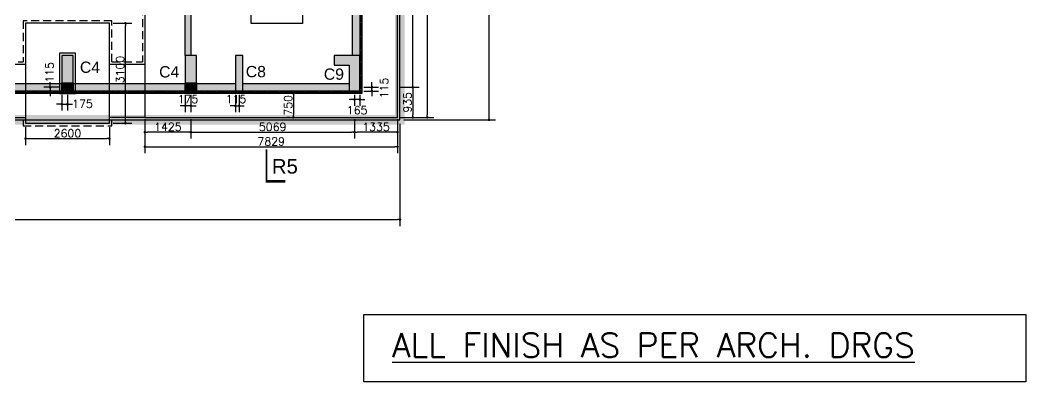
# Model space of a CAD drawing. Extents: x -200722 to 834823, y -494970 to 88783.
# Drawn here: x 457692 to 488855, y -15709 to -4489 of the extents above; entities that cross this region are included whole.
import ezdxf
from ezdxf.enums import TextEntityAlignment as Align

# ---------------------------------------------------------------- set-up
doc = ezdxf.new("R2010")
doc.units = 0
doc.header["$LTSCALE"] = 100
doc.header["$MEASUREMENT"] = 0
doc.header["$PDMODE"] = 34
doc.linetypes.add('HIDDEN', pattern=[0.375, 0.25, -0.125])
doc.layers.get('0').update_dxf_attribs({"linetype": 'CONTINUOUS'})
doc.layers.get('DEFPOINTS').update_dxf_attribs({"linetype": 'CONTINUOUS'})
for name, color, linetype in [('BEAM', 4, 'CONTINUOUS'), ('COL. SHED. STEEL.', 6, 'CONTINUOUS'), ('COL_H', 235, 'CONTINUOUS'), ('DIM', 3, 'CONTINUOUS'), ('F_EXEC', 3, 'HIDDEN'), ('F_FTG1', 11, 'CONTINUOUS'), ('RCCWALL', 6, 'CONTINUOUS'), ('TEXT', 2, 'CONTINUOUS')]:
    doc.layers.add(name, color=color, linetype=linetype)
doc.layers.add('HATCH', color=252, linetype='CONTINUOUS', lineweight=30)
doc.styles.add('AR', font='arial.ttf')
doc.styles.add('ROMANS', font='romans.shx')
doc.styles.get("Standard").update_dxf_attribs({"font": 'simplex.shx'})
doc.styles.add('TIMES-N', font='arial.ttf')
doc.dimstyles.new('STANDARD$0', dxfattribs={"dimtxt": 2.5, "dimasz": 2.5, "dimexe": 2, "dimexo": 0.7, "dimgap": 0.9, "dimtad": 1, "dimdec": 0, "dimdsep": 46, "dimtxsty": 'ROMANS', "dimcen": 0.09, "dimclrd": 4, "dimclre": 4, "dimclrt": 3, "dimadec": 0, "dimazin": 0, "dimtfac": 1, "dimtdec": 0, "dimtmove": 0, "dimatfit": 3, "dimfxl": 1, "dimtolj": 1, "dimtzin": 0, "dimarcsym": 0})
pattern_1 = [(45, (191292.92, 0), (-26.5165043, 26.5165043), [])]

# ---------------------------------------------------------------- blocks, each defined once
blk = doc.blocks.new('DOT')
at = {"color": 0, "linetype": 'ByBlock'}
blk.add_line((-0.5, 0), (-1, 0), dxfattribs=at)
at = {"color": 0, "linetype": 'ByBlock', "const_width": 0.5}
blk.add_lwpolyline([(-0.25, 0, 1), (0.25, 0, 1)], format="xyb", close=True, dxfattribs=at)
blk = doc.blocks.new('*D2196')
at = {"layer": 'BEAM', "color": 0, "lineweight": -2, "transparency": 16777216}
for p, q in [((469437, -6573), (470058, -6573)), ((469858, -6653), (469858, -7428)), ((469437, -7508), (470058, -7508))]:
    blk.add_line(p, q, dxfattribs=at)
at = {"layer": 'DEFPOINTS', "color": 0, "lineweight": -3, "ltscale": 0.4, "transparency": 16777216}
for p in [(469317, -6573), (469317, -7508), (469858, -7508)]:
    blk.add_point(p, dxfattribs=at)
at = {"layer": 'BEAM', "color": 0, "lineweight": -2, "ltscale": 0.4, "transparency": 16777216, "xscale": 80, "yscale": 80, "zscale": 80}
for p, rotation in [((469858, -6573), 90), ((469858, -7508), 270)]:
    blk.add_blockref('DOT', p, dxfattribs=dict(at, rotation=rotation))
at = {"layer": 'BEAM', "color": 0, "ltscale": 0.4, "transparency": 16777216, "insert": (469694, -7041), "char_height": 248, "attachment_point": 5, "rotation": 90}
blk.add_mtext('\\A1;935', dxfattribs=at)
blk = doc.blocks.new('_DOT')
at = {"color": 0, "linetype": 'ByBlock'}
blk.add_line((-0.5, 0), (-1, 0), dxfattribs=at)
at = {"color": 0, "linetype": 'ByBlock', "const_width": 0.5}
blk.add_lwpolyline([(-0.25, 0, 1), (0.25, 0, 1)], format="xyb", close=True, dxfattribs=at)
blk = doc.blocks.new('*D2198')
at = {"layer": 'BEAM', "color": 0, "lineweight": -2, "transparency": 16777216}
for p, q in [((469437, 1512), (470509, 1512)), ((470309, 1432), (470309, -7428)), ((469437, -7508), (470509, -7508))]:
    blk.add_line(p, q, dxfattribs=at)
at = {"layer": 'DEFPOINTS', "color": 0, "lineweight": -3, "ltscale": 0.4, "transparency": 16777216}
for p in [(469317, 1512), (469317, -7508), (470309, -7508)]:
    blk.add_point(p, dxfattribs=at)
at = {"layer": 'BEAM', "color": 0, "lineweight": -2, "ltscale": 0.4, "transparency": 16777216, "xscale": 80, "yscale": 80, "zscale": 80}
for p, rotation in [((470309, 1512), 90), ((470309, -7508), 270)]:
    blk.add_blockref('DOT', p, dxfattribs=dict(at, rotation=rotation))
at = {"layer": 'BEAM', "color": 0, "ltscale": 0.4, "transparency": 16777216, "insert": (470145, -2998), "char_height": 248, "attachment_point": 5, "rotation": 90}
blk.add_mtext('\\A1;9020', dxfattribs=at)
blk = doc.blocks.new('*D2199')
at = {"layer": 'BEAM', "color": 0, "lineweight": -2, "transparency": 16777216}
for p, q in [((462983, -7558), (462983, -8166)), ((468052, -7558), (468052, -8166)), ((463063, -7966), (467972, -7966))]:
    blk.add_line(p, q, dxfattribs=at)
at = {"layer": 'DEFPOINTS', "color": 0, "lineweight": -3, "ltscale": 0.4, "transparency": 16777216}
for p in [(462983, -7438), (468052, -7438), (468052, -7966)]:
    blk.add_point(p, dxfattribs=at)
at = {"layer": 'BEAM', "color": 0, "lineweight": -2, "ltscale": 0.4, "transparency": 16777216, "xscale": 80, "yscale": 80, "zscale": 80, "rotation": 180}
blk.add_blockref('DOT', (462983, -7966), dxfattribs=at)
at = {"layer": 'BEAM', "color": 0, "lineweight": -2, "ltscale": 0.4, "transparency": 16777216, "xscale": 80, "yscale": 80, "zscale": 80}
blk.add_blockref('DOT', (468052, -7966), dxfattribs=at)
at = {"layer": 'BEAM', "color": 0, "ltscale": 0.4, "transparency": 16777216, "insert": (465517, -7802), "char_height": 248, "attachment_point": 5}
blk.add_mtext('\\A1;5069', dxfattribs=at)
blk = doc.blocks.new('*D2200')
at = {"layer": 'BEAM', "color": 0, "lineweight": -2, "transparency": 16777216}
for p, q in [((461558, -7558), (461558, -8166)), ((462983, -7558), (462983, -8166)), ((462903, -7966), (461638, -7966))]:
    blk.add_line(p, q, dxfattribs=at)
at = {"layer": 'DEFPOINTS', "color": 0, "lineweight": -3, "ltscale": 0.4, "transparency": 16777216}
for p in [(461558, -7438), (462983, -7438), (461558, -7966)]:
    blk.add_point(p, dxfattribs=at)
at = {"layer": 'BEAM', "color": 0, "lineweight": -2, "ltscale": 0.4, "transparency": 16777216, "xscale": 80, "yscale": 80, "zscale": 80, "rotation": 180}
blk.add_blockref('DOT', (461558, -7966), dxfattribs=at)
at = {"layer": 'BEAM', "color": 0, "lineweight": -2, "ltscale": 0.4, "transparency": 16777216, "xscale": 80, "yscale": 80, "zscale": 80}
blk.add_blockref('DOT', (462983, -7966), dxfattribs=at)
at = {"layer": 'BEAM', "color": 0, "ltscale": 0.4, "transparency": 16777216, "insert": (462270, -7802), "char_height": 248, "attachment_point": 5}
blk.add_mtext('\\A1;1425', dxfattribs=at)
blk = doc.blocks.new('*D2201')
at = {"layer": 'BEAM', "color": 0, "lineweight": -2, "transparency": 16777216}
for p, q in [((461558, -7558), (461558, -8617)), ((469387, -7558), (469387, -8617)), ((461638, -8417), (469307, -8417))]:
    blk.add_line(p, q, dxfattribs=at)
at = {"layer": 'DEFPOINTS', "color": 0, "lineweight": -3, "ltscale": 0.4, "transparency": 16777216}
for p in [(461558, -7438), (469387, -7438), (469387, -8417)]:
    blk.add_point(p, dxfattribs=at)
at = {"layer": 'BEAM', "color": 0, "lineweight": -2, "ltscale": 0.4, "transparency": 16777216, "xscale": 80, "yscale": 80, "zscale": 80, "rotation": 180}
blk.add_blockref('DOT', (461558, -8417), dxfattribs=at)
at = {"layer": 'BEAM', "color": 0, "lineweight": -2, "ltscale": 0.4, "transparency": 16777216, "xscale": 80, "yscale": 80, "zscale": 80}
blk.add_blockref('DOT', (469387, -8417), dxfattribs=at)
at = {"layer": 'BEAM', "color": 0, "ltscale": 0.4, "transparency": 16777216, "insert": (465472, -8253), "char_height": 248, "attachment_point": 5}
blk.add_mtext('\\A1;7829', dxfattribs=at)
blk = doc.blocks.new('*D2206')
at = {"layer": 'BEAM', "color": 0, "lineweight": -2, "transparency": 16777216}
for p, q in [((466040, -6758), (465960, -6758)), ((466160, -6838), (466160, -7428)), ((466040, -7508), (465960, -7508))]:
    blk.add_line(p, q, dxfattribs=at)
at = {"layer": 'DEFPOINTS', "color": 0, "lineweight": -3, "ltscale": 0.4, "transparency": 16777216}
for p in [(466160, -6758), (466160, -7508), (466160, -7508)]:
    blk.add_point(p, dxfattribs=at)
at = {"layer": 'BEAM', "color": 0, "lineweight": -2, "ltscale": 0.4, "transparency": 16777216, "xscale": 80, "yscale": 80, "zscale": 80}
for p, rotation in [((466160, -6758), 90), ((466160, -7508), 270)]:
    blk.add_blockref('DOT', p, dxfattribs=dict(at, rotation=rotation))
at = {"layer": 'BEAM', "color": 0, "ltscale": 0.4, "transparency": 16777216, "insert": (465996, -7133), "char_height": 248, "attachment_point": 5, "rotation": 90}
blk.add_mtext('\\A1;750', dxfattribs=at)
blk = doc.blocks.new('*D2211')
at = {"layer": 'BEAM', "color": 0, "lineweight": -2, "transparency": 16777216}
for p, q in [((468052, -6808), (468052, -7150)), ((468217, -6808), (468217, -7150)), ((467972, -6950), (467892, -6950)), ((468217, -6950), (468052, -6950)), ((468297, -6950), (468377, -6950))]:
    blk.add_line(p, q, dxfattribs=at)
at = {"layer": 'DEFPOINTS', "color": 0, "lineweight": -3, "ltscale": 0.4, "transparency": 16777216}
for p in [(468052, -6688), (468217, -6688), (468052, -6950)]:
    blk.add_point(p, dxfattribs=at)
at = {"layer": 'BEAM', "color": 0, "lineweight": -2, "ltscale": 0.4, "transparency": 16777216, "xscale": 80, "yscale": 80, "zscale": 80}
blk.add_blockref('DOT', (468052, -6950), dxfattribs=at)
at = {"layer": 'BEAM', "color": 0, "lineweight": -2, "ltscale": 0.4, "transparency": 16777216, "xscale": 80, "yscale": 80, "zscale": 80, "rotation": 180}
blk.add_blockref('DOT', (468217, -6950), dxfattribs=at)
at = {"layer": 'BEAM', "color": 0, "ltscale": 0.4, "transparency": 16777216, "insert": (468134, -7285), "char_height": 248, "attachment_point": 5}
blk.add_mtext('\\A1;165', dxfattribs=at)
blk = doc.blocks.new('*D2212')
at = {"layer": 'BEAM', "color": 0, "lineweight": -2, "transparency": 16777216}
for p, q in [((468594, -6493), (468594, -6413)), ((468337, -6573), (468794, -6573)), ((468337, -6688), (468794, -6688)), ((468594, -6688), (468594, -6573)), ((468594, -6768), (468594, -6848))]:
    blk.add_line(p, q, dxfattribs=at)
at = {"layer": 'DEFPOINTS', "color": 0, "lineweight": -3, "ltscale": 0.4, "transparency": 16777216}
for p in [(468217, -6573), (468217, -6688), (468594, -6573)]:
    blk.add_point(p, dxfattribs=at)
at = {"layer": 'BEAM', "color": 0, "lineweight": -2, "ltscale": 0.4, "transparency": 16777216, "xscale": 80, "yscale": 80, "zscale": 80}
for p, rotation in [((468594, -6573), 270), ((468594, -6688), 90)]:
    blk.add_blockref('DOT', p, dxfattribs=dict(at, rotation=rotation))
at = {"layer": 'BEAM', "color": 0, "ltscale": 0.4, "transparency": 16777216, "insert": (468970, -6598), "char_height": 248, "attachment_point": 5, "rotation": 90}
blk.add_mtext('\\A1;115', dxfattribs=at)
blk = doc.blocks.new('*D2213')
at = {"layer": 'BEAM', "color": 0, "lineweight": -2, "transparency": 16777216}
for p, q in [((462808, -6808), (462808, -7344)), ((462983, -6808), (462983, -7344)), ((462728, -7144), (462648, -7144)), ((462983, -7144), (462808, -7144)), ((463063, -7144), (463143, -7144))]:
    blk.add_line(p, q, dxfattribs=at)
at = {"layer": 'DEFPOINTS', "color": 0, "lineweight": -3, "ltscale": 0.4, "transparency": 16777216}
for p in [(462808, -6688), (462983, -6688), (462808, -7144)]:
    blk.add_point(p, dxfattribs=at)
at = {"layer": 'BEAM', "color": 0, "lineweight": -2, "ltscale": 0.4, "transparency": 16777216, "xscale": 80, "yscale": 80, "zscale": 80}
blk.add_blockref('DOT', (462808, -7144), dxfattribs=at)
at = {"layer": 'BEAM', "color": 0, "lineweight": -2, "ltscale": 0.4, "transparency": 16777216, "xscale": 80, "yscale": 80, "zscale": 80, "rotation": 180}
blk.add_blockref('DOT', (462983, -7144), dxfattribs=at)
at = {"layer": 'BEAM', "color": 0, "ltscale": 0.4, "transparency": 16777216, "insert": (462893, -6940), "char_height": 248, "attachment_point": 5}
blk.add_mtext('\\A1;175', dxfattribs=at)
blk = doc.blocks.new('*D2214')
at = {"layer": 'BEAM', "color": 0, "lineweight": -2, "transparency": 16777216}
for p, q in [((464364, -6808), (464364, -7344)), ((464479, -6808), (464479, -7344)), ((464284, -7144), (464204, -7144)), ((464364, -7144), (464479, -7144)), ((464559, -7144), (464639, -7144))]:
    blk.add_line(p, q, dxfattribs=at)
at = {"layer": 'DEFPOINTS', "color": 0, "lineweight": -3, "ltscale": 0.4, "transparency": 16777216}
for p in [(464364, -6688), (464479, -6688), (464479, -7144)]:
    blk.add_point(p, dxfattribs=at)
at = {"layer": 'BEAM', "color": 0, "lineweight": -2, "ltscale": 0.4, "transparency": 16777216, "xscale": 80, "yscale": 80, "zscale": 80}
blk.add_blockref('DOT', (464364, -7144), dxfattribs=at)
at = {"layer": 'BEAM', "color": 0, "lineweight": -2, "ltscale": 0.4, "transparency": 16777216, "xscale": 80, "yscale": 80, "zscale": 80, "rotation": 180}
blk.add_blockref('DOT', (464479, -7144), dxfattribs=at)
at = {"layer": 'BEAM', "color": 0, "ltscale": 0.4, "transparency": 16777216, "insert": (464382, -6937), "char_height": 248, "attachment_point": 5}
blk.add_mtext('\\A1;115', dxfattribs=at)
blk = doc.blocks.new('*D2445')
at = {"layer": 'BEAM', "color": 0, "lineweight": -2, "transparency": 16777216}
for p, q in [((457859, -7808), (457859, -8364)), ((460459, -7808), (460459, -8364)), ((457939, -8164), (460379, -8164))]:
    blk.add_line(p, q, dxfattribs=at)
at = {"layer": 'DEFPOINTS', "color": 0, "lineweight": -3, "ltscale": 0.4, "transparency": 16777216}
for p in [(457859, -7688), (460459, -7688), (460459, -8164)]:
    blk.add_point(p, dxfattribs=at)
at = {"layer": 'BEAM', "color": 0, "lineweight": -2, "ltscale": 0.4, "transparency": 16777216, "xscale": 80, "yscale": 80, "zscale": 80, "rotation": 180}
blk.add_blockref('DOT', (457859, -8164), dxfattribs=at)
at = {"layer": 'BEAM', "color": 0, "lineweight": -2, "ltscale": 0.4, "transparency": 16777216, "xscale": 80, "yscale": 80, "zscale": 80}
blk.add_blockref('DOT', (460459, -8164), dxfattribs=at)
at = {"layer": 'BEAM', "color": 0, "ltscale": 0.4, "transparency": 16777216, "insert": (459159, -8000), "char_height": 248, "attachment_point": 5}
blk.add_mtext('\\A1;2600', dxfattribs=at)
blk = doc.blocks.new('*D2446')
at = {"layer": 'BEAM', "color": 0, "lineweight": -2, "transparency": 16777216}
for p, q in [((460579, -4588), (461156, -4588)), ((460956, -7608), (460956, -4668)), ((460579, -7688), (461156, -7688))]:
    blk.add_line(p, q, dxfattribs=at)
at = {"layer": 'DEFPOINTS', "color": 0, "lineweight": -3, "ltscale": 0.4, "transparency": 16777216}
for p in [(460459, -4588), (460956, -4588), (460459, -7688)]:
    blk.add_point(p, dxfattribs=at)
at = {"layer": 'BEAM', "color": 0, "lineweight": -2, "ltscale": 0.4, "transparency": 16777216, "xscale": 80, "yscale": 80, "zscale": 80}
for p, rotation in [((460956, -4588), 90), ((460956, -7688), 270)]:
    blk.add_blockref('DOT', p, dxfattribs=dict(at, rotation=rotation))
at = {"layer": 'BEAM', "color": 0, "ltscale": 0.4, "transparency": 16777216, "insert": (460792, -6023), "char_height": 248, "attachment_point": 5, "rotation": 90}
blk.add_mtext('\\A1;3100', dxfattribs=at)
blk = doc.blocks.new('*D2447')
at = {"layer": 'BEAM', "color": 0, "lineweight": -2, "transparency": 16777216}
for p, q in [((458623, -6493), (458623, -6413)), ((458937, -6573), (458423, -6573)), ((458937, -6688), (458423, -6688)), ((458623, -6573), (458623, -6688)), ((458623, -6768), (458623, -6848))]:
    blk.add_line(p, q, dxfattribs=at)
at = {"layer": 'DEFPOINTS', "color": 0, "lineweight": -3, "ltscale": 0.4, "transparency": 16777216}
for p in [(458623, -6688), (459057, -6573), (459057, -6688)]:
    blk.add_point(p, dxfattribs=at)
at = {"layer": 'BEAM', "color": 0, "lineweight": -2, "ltscale": 0.4, "transparency": 16777216, "xscale": 80, "yscale": 80, "zscale": 80}
for p, rotation in [((458623, -6573), 270), ((458623, -6688), 90)]:
    blk.add_blockref('DOT', p, dxfattribs=dict(at, rotation=rotation))
at = {"layer": 'BEAM', "color": 0, "ltscale": 0.4, "transparency": 16777216, "insert": (458607, -6111), "char_height": 248, "attachment_point": 5, "rotation": 90}
blk.add_mtext('\\A1;115', dxfattribs=at)
blk = doc.blocks.new('*D2448')
at = {"layer": 'BEAM', "color": 0, "lineweight": -2, "transparency": 16777216}
for p, q in [((458984, -6808), (458984, -7296)), ((459159, -6808), (459159, -7296)), ((458904, -7096), (458824, -7096)), ((458984, -7096), (459159, -7096)), ((459239, -7096), (459319, -7096))]:
    blk.add_line(p, q, dxfattribs=at)
at = {"layer": 'DEFPOINTS', "color": 0, "lineweight": -3, "ltscale": 0.4, "transparency": 16777216}
for p in [(458984, -6688), (459159, -6688), (459159, -7096)]:
    blk.add_point(p, dxfattribs=at)
at = {"layer": 'BEAM', "color": 0, "lineweight": -2, "ltscale": 0.4, "transparency": 16777216, "xscale": 80, "yscale": 80, "zscale": 80}
blk.add_blockref('DOT', (458984, -7096), dxfattribs=at)
at = {"layer": 'BEAM', "color": 0, "lineweight": -2, "ltscale": 0.4, "transparency": 16777216, "xscale": 80, "yscale": 80, "zscale": 80, "rotation": 180}
blk.add_blockref('DOT', (459159, -7096), dxfattribs=at)
at = {"layer": 'BEAM', "color": 0, "ltscale": 0.4, "transparency": 16777216, "insert": (459625, -7083), "char_height": 248, "attachment_point": 5}
blk.add_mtext('\\A1;175', dxfattribs=at)
blk = doc.blocks.new('*D2486')
at = {"layer": 'BEAM', "color": 0, "lineweight": -2, "transparency": 16777216}
for p, q in [((469437, -153), (470058, -153)), ((469858, -6493), (469858, -233)), ((469437, -6573), (470058, -6573))]:
    blk.add_line(p, q, dxfattribs=at)
at = {"layer": 'DEFPOINTS', "color": 0, "lineweight": -3, "ltscale": 0.4, "transparency": 16777216}
for p in [(469317, -153), (469858, -153), (469317, -6573)]:
    blk.add_point(p, dxfattribs=at)
at = {"layer": 'BEAM', "color": 0, "lineweight": -2, "ltscale": 0.4, "transparency": 16777216, "xscale": 80, "yscale": 80, "zscale": 80}
for p, rotation in [((469858, -153), 90), ((469858, -6573), 270)]:
    blk.add_blockref('DOT', p, dxfattribs=dict(at, rotation=rotation))
at = {"layer": 'BEAM', "color": 0, "ltscale": 0.4, "transparency": 16777216, "insert": (469694, -3363), "char_height": 248, "attachment_point": 5, "rotation": 90}
blk.add_mtext('\\A1;6420', dxfattribs=at)
blk = doc.blocks.new('*D2751')
at = {"layer": 'BEAM', "color": 0, "lineweight": -2, "transparency": 16777216}
for p, q in [((468052, -7558), (468052, -8166)), ((469387, -7558), (469387, -8166)), ((469307, -7966), (468132, -7966))]:
    blk.add_line(p, q, dxfattribs=at)
at = {"layer": 'DEFPOINTS', "color": 0, "lineweight": -3, "ltscale": 0.4, "transparency": 16777216}
for p in [(468052, -7438), (469387, -7438), (468052, -7966)]:
    blk.add_point(p, dxfattribs=at)
at = {"layer": 'BEAM', "color": 0, "lineweight": -2, "ltscale": 0.4, "transparency": 16777216, "xscale": 80, "yscale": 80, "zscale": 80, "rotation": 180}
blk.add_blockref('DOT', (468052, -7966), dxfattribs=at)
at = {"layer": 'BEAM', "color": 0, "lineweight": -2, "ltscale": 0.4, "transparency": 16777216, "xscale": 80, "yscale": 80, "zscale": 80}
blk.add_blockref('DOT', (469387, -7966), dxfattribs=at)
at = {"layer": 'BEAM', "color": 0, "ltscale": 0.4, "transparency": 16777216, "insert": (468719, -7802), "char_height": 248, "attachment_point": 5}
blk.add_mtext('\\A1;1335', dxfattribs=at)
blk = doc.blocks.new('*D2913')
at = {"layer": 'BEAM', "color": 0, "lineweight": -2, "transparency": 16777216}
for p, q in [((417824, -7703), (417824, -10877)), ((469462, -7703), (469462, -10877)), ((417904, -10677), (469382, -10677))]:
    blk.add_line(p, q, dxfattribs=at)
at = {"layer": 'DEFPOINTS', "color": 0, "lineweight": -3, "ltscale": 0.4, "transparency": 16777216}
for p in [(417824, -7583), (469462, -7583), (469462, -10677)]:
    blk.add_point(p, dxfattribs=at)
at = {"layer": 'BEAM', "color": 0, "lineweight": -2, "ltscale": 0.4, "transparency": 16777216, "xscale": 80, "yscale": 80, "zscale": 80, "rotation": 180}
blk.add_blockref('DOT', (417824, -10677), dxfattribs=at)
at = {"layer": 'BEAM', "color": 0, "lineweight": -2, "ltscale": 0.4, "transparency": 16777216, "xscale": 80, "yscale": 80, "zscale": 80}
blk.add_blockref('DOT', (469462, -10677), dxfattribs=at)
at = {"layer": 'BEAM', "color": 0, "ltscale": 0.4, "transparency": 16777216, "insert": (443643, -10513), "char_height": 248, "attachment_point": 5}
blk.add_mtext('\\A1;51638', dxfattribs=at)
blk = doc.blocks.new('*D2914')
at = {"layer": 'BEAM', "color": 0, "lineweight": -2, "transparency": 16777216}
for p, q in [((469582, 24144), (472422, 24144)), ((472222, -7503), (472222, 24064)), ((469582, -7583), (472422, -7583))]:
    blk.add_line(p, q, dxfattribs=at)
at = {"layer": 'DEFPOINTS', "color": 0, "lineweight": -3, "ltscale": 0.4, "transparency": 16777216}
for p in [(469462, 24144), (472222, 24144), (469462, -7583)]:
    blk.add_point(p, dxfattribs=at)
at = {"layer": 'BEAM', "color": 0, "lineweight": -2, "ltscale": 0.4, "transparency": 16777216, "xscale": 80, "yscale": 80, "zscale": 80}
for p, rotation in [((472222, 24144), 90), ((472222, -7583), 270)]:
    blk.add_blockref('DOT', p, dxfattribs=dict(at, rotation=rotation))
at = {"layer": 'BEAM', "color": 0, "ltscale": 0.4, "transparency": 16777216, "insert": (472058, 8281), "char_height": 248, "attachment_point": 5, "rotation": 90}
blk.add_mtext('\\A1;31727', dxfattribs=at)

msp = doc.modelspace()

# ---------------------------------------------------------------- hatches: boundary and pattern name
at = {"layer": 'COL_H', "ltscale": 0.4}
for points in [[(462807.5, -5588.1), (462807.5, -1848.1), (462982.5, -1848.1), (462982.5, -5588.1)], [(458983.5, -6438.1), (459333.5, -6438.1), (459333.5, -5588.1), (458983.5, -5588.1)], [(462807.5, -6438.1), (463157.5, -6438.1), (463157.5, -5588.1), (462807.5, -5588.1)], [(464363.5, -6688.1), (464593.5, -6688.1), (464593.5, -5588.1), (464363.5, -5588.1)], [(468216.5, -6688.1), (468216.5, -5588.1), (467426.5, -5588.1), (467426.5, -5888.1), (467886.5, -5888.1), (467886.5, -6688.1)], [(458983.5, -6438.1), (458983.5, -6688.1), (459333.5, -6688.1), (459333.5, -6438.1)], [(462807.5, -6438.1), (462807.5, -6688.1), (463157.5, -6688.1), (463157.5, -6438.1)]]:
    msp.add_hatch(color=256, dxfattribs=at).paths.add_polyline_path(points)
at = {"layer": 'DIM', "ltscale": 0.4}
h = msp.add_hatch(dxfattribs=at)
h.set_pattern_fill('ANSI31', color=256, scale=300, style=0)
h.set_pattern_definition(pattern_1)
h.paths.add_polyline_path([(468286.5, 24919.4), (468216.5, 24919.4), (468216.5, -6688.1), (468286.5, -6688.1)])
h = msp.add_hatch(dxfattribs=at)
h.set_pattern_fill('ANSI31', color=256, scale=300, style=0)
h.set_pattern_definition(pattern_1)
h.paths.add_polyline_path([(455198.5, -6758.1), (468286.5, -6758.1), (468286.5, -6688.1), (455198.5, -6688.1)])
at = {"layer": 'HATCH', "lineweight": -3, "ltscale": 0.4}
for points in [[(467986.5, -1728.1), (468216.5, -1728.1), (468216.5, -5588.1), (467986.5, -5588.1)], [(455198.5, -6458.1), (458983.5, -6458.1), (458983.5, -6688.1), (455198.5, -6688.1)], [(459333.5, -6458.1), (462807.5, -6458.1), (462807.5, -6688.1), (459333.5, -6688.1)], [(463157.5, -6458.1), (464363.5, -6458.1), (464363.5, -6688.1), (463157.5, -6688.1)], [(464593.5, -6458.1), (467886.5, -6458.1), (467886.5, -6688.1), (464593.5, -6688.1)]]:
    msp.add_hatch(color=256, dxfattribs=at).paths.add_polyline_path(points)

# ---------------------------------------------------------------- linework, layer by layer
at = {"color": 1, "lineweight": -3, "ltscale": 0.4}
for p, q in [((469461.5, -7583.1, 35.5), (469461.5, 24144.4, 7279.1)), ((417823.5, -7583.1), (469461.5, -7583.1, 7364.1))]:
    msp.add_line(p, q, dxfattribs=at)
at = {"color": 7, "lineweight": -3, "ltscale": 0.4, "const_width": 300}
msp.add_lwpolyline([(417823.5, 24144.4), (469461.5, 24143.9), (469461.5, -7583.1), (417823.5, -7583.1), (417823.8, 24144.4)], dxfattribs=at)
at = {"color": 1, "lineweight": -3, "ltscale": 0.4}
msp.add_lwpolyline([(468346.2, -13620.2), (488855.2, -13620.2), (488855.2, -15709.1), (468346.2, -15709.1)], close=True, dxfattribs=at)
at = {"layer": 'COL. SHED. STEEL.', "ltscale": 500, "elevation": 7446.6}
for points in [[(462807.5, -5588.1), (462807.5, -1848.1), (462982.5, -1848.1), (462982.5, -5588.1), (462807.5, -5588.1)], [(458983.5, -6438.1), (459333.5, -6438.1), (459333.5, -5588.1), (458983.5, -5588.1), (458983.5, -6438.1)], [(462807.5, -6438.1), (463157.5, -6438.1), (463157.5, -5588.1), (462807.5, -5588.1), (462807.5, -6438.1)], [(464363.5, -6688.1), (464593.5, -6688.1), (464593.5, -5588.1), (464363.5, -5588.1), (464363.5, -6688.1)], [(468216.5, -6688.1), (468216.5, -5588.1), (467426.5, -5588.1), (467426.5, -5888.1), (467886.5, -5888.1), (467886.5, -6688.1), (468216.5, -6688.1)]]:
    msp.add_lwpolyline(points, dxfattribs=at)
for points in [[(458983.5, -6438.1), (459333.5, -6438.1), (459333.5, -6688.1), (458983.5, -6688.1)], [(462807.5, -6438.1), (463157.5, -6438.1), (463157.5, -6688.1), (462807.5, -6688.1)]]:
    msp.add_lwpolyline(points, close=True, dxfattribs=at)
at = {"layer": 'DIM', "color": 1}
msp.add_lwpolyline([(465907.5, -9488.3, 80, 80, 0), (465324.4, -9488.3, 50, 50, 0), (465324.4, -8499.2, 50, 50, 0)], format="xyseb", dxfattribs=at)
at = {"layer": 'F_EXEC', "ltscale": 10}
msp.add_line((456508.5, -7583.1, 7446.6), (457783.5, -7583.1, 7446.6), dxfattribs=at)
at = {"layer": 'F_EXEC', "ltscale": 10, "elevation": 7446.6}
for points in [[(460533.5, -7583.1), (469461.5, -7583.1), (469461.5, 1586.9), (469111.5, 1586.9)], [(461482.5, 42.9), (461482.5, -5783.1)], [(460533.5, -5783.1), (460533.5, -4513.1), (457783.5, -4513.1), (457783.5, -5783.1)], [(456508.5, -5783.1), (457783.5, -5783.1)], [(460533.5, -5783.1), (461482.5, -5783.1)], [(457783.5, -7583.1), (457783.5, -7763.1), (460533.5, -7763.1), (460533.5, -7583.1)]]:
    msp.add_lwpolyline(points, dxfattribs=at)
at = {"layer": 'F_FTG1', "ltscale": 0.4}
for p, q in [((456433.5, -7508.1, 7446.6), (457858.5, -7508.1, 7446.6)), ((461557.5, -7508.1, 7446.6), (460458.5, -7508.1, 7446.6))]:
    msp.add_line(p, q, dxfattribs=at)
at = {"layer": 'F_FTG1', "ltscale": 0.4, "elevation": 7446.6}
for points in [[(469386.5, -7508.1), (469386.5, 1511.9), (463057.5, 1511.9), (461557.5, 11.9), (461557.5, -7508.1), (469386.5, -7508.1)], [(456433.5, -5858.1), (457858.5, -5858.1)], [(460458.5, -5858.1), (461557.5, -5858.1)]]:
    msp.add_lwpolyline(points, dxfattribs=at)
for points in [[(457858.5, -7688.1), (460458.5, -7688.1), (460458.5, -4588.1), (457858.5, -4588.1)], [(458908.5, -6763.1), (459408.5, -6763.1), (459408.5, -5513.1), (458908.5, -5513.1)]]:
    msp.add_lwpolyline(points, close=True, dxfattribs=at)
at = {"layer": 'RCCWALL', "color": 1, "ltscale": 0.4, "elevation": 7446.6}
for points in [[(468286.5, 24919.4), (468216.5, 24919.4), (468216.5, -6688.1), (468286.5, -6688.1)], [(455198.5, -6758.1), (468286.5, -6758.1), (468286.5, -6688.1), (455198.5, -6688.1)]]:
    msp.add_lwpolyline(points, close=True, dxfattribs=at)
at = {"layer": 'RCCWALL', "color": 42, "ltscale": 0.4, "elevation": 7446.6}
for points in [[(467986.5, -1728.1), (468216.5, -1728.1), (468216.5, -5588.1), (467986.5, -5588.1)], [(455198.5, -6458.1), (458983.5, -6458.1), (458983.5, -6688.1), (455198.5, -6688.1)], [(459333.5, -6458.1), (462807.5, -6458.1), (462807.5, -6688.1), (459333.5, -6688.1)], [(463157.5, -6458.1), (464363.5, -6458.1), (464363.5, -6688.1), (463157.5, -6688.1)], [(464593.5, -6458.1), (467886.5, -6458.1), (467886.5, -6688.1), (464593.5, -6688.1)]]:
    msp.add_lwpolyline(points, close=True, dxfattribs=at)
at = {"layer": 'TEXT'}
msp.add_lwpolyline([(464847.1, -4090.2), (466440.9, -4090.2), (466440.9, -4590.1), (464847.1, -4590.1)], close=True, dxfattribs=at)

# ---------------------------------------------------------------- texts
at = {"layer": 'TEXT', "style": 'AR'}
for s, p in [('C4', (459544.4, -6125.4, 3998.7)), ('C4', (461999, -6268.1, 3998.7)), ('C8', (464683.4, -6261.2, 3998.7)), ('C9', (467102.2, -6339, 3998.6))]:
    msp.add_text(s, height=350, dxfattribs=at).set_placement(p)
at = {"layer": 'TEXT', "style": 'TIMES-N'}
msp.add_text('R5', height=450, dxfattribs=at).set_placement((465493.9, -9023.8), align=Align.MIDDLE_LEFT)
at = {"layer": 'TEXT'}
msp.add_text('%%UALL FINISH AS PER ARCH. DRGS', height=750, dxfattribs=at).set_placement((469214.7, -14945.8))

# ---------------------------------------------------------------- dimensions: what is measured, and where the dimension line sits
at = {"layer": 'BEAM'}
for base, p1, p2, angle, picture, middle in [((472222.0885528, 24144.381969), (469461.5423884, -7583.1180055), (469461.5423884, 24144.381969, 7446.6210069), 90, '*D2914', (472058.0885528, 8280.6319817)), ((470309.4, -7508.1), (469316.5, 1511.9, 7446.6), (469316.5, -7508.1, 7446.6), 90, '*D2198', (470145.4, -2998.1)), ((469858.4, -153.1), (469316.5, -6573.1, 7446.6), (469316.5, -153.1, 7446.6), 270, '*D2486', (469694.4, -3363.1)), ((469858.4, -7508.1), (469316.5, -6573.1, 7446.6), (469316.5, -7508.1, 7446.6), 90, '*D2196', (469694.4, -7040.6)), ((466159.7, -7508.1), (466159.7, -6758.1, 7446.6), (466159.7, -7508.1, 7446.6), 90, '*D2206', (465995.7, -7133.1)), ((468051.5, -7966), (469386.5, -7438.1, 7446.6), (468051.5, -7438.1, 7446.6), 180, '*D2751', (468719, -7802))]:
    dim = msp.add_linear_dim(base=base, p1=p1, p2=p2, angle=angle, dimstyle='STANDARD$0', override={"dimscale": 8, "dimtxt": 31, "dimasz": 10, "dimexe": 25, "dimexo": 15, "dimgap": 5, "dimzin": 3, "dimtxsty": 'Standard', "dimblk": 'DOT', "dimcen": 3, "dimdle": 1, "dimclrd": 0, "dimclre": 0, "dimclrt": 0, "dimtmove": 2, "dimldrblk": 'DOT', "dimtzin": 3}, dxfattribs=at)
    dim.commit()
    dim.dimension.update_dxf_attribs({"geometry": picture, "text_midpoint": middle})
for base, p1, p2, angle, picture, middle in [((460955.7, -4588.1), (460458.5, -7688.1, 7446.6), (460458.5, -4588.1, 7446.6), 90, '*D2446', (460791.7, -6023.1)), ((458623.5, -6688.1), (459056.5, -6573.1, 7446.6), (459056.5, -6688.1, 7446.6), 90, '*D2447', (458607, -6111)), ((468594.3, -6573.1), (468216.5, -6688.1, 7446.6), (468216.5, -6573.1, 7446.6), 90, '*D2212', (468970.5, -6597.9)), ((462807.5, -7143.7), (462982.5, -6688.1, 7446.6), (462807.5, -6688.1, 7446.6), 180, '*D2213', (462893.4, -6939.9)), ((464478.5, -7143.7), (464363.5, -6688.1, 7446.6), (464478.5, -6688.1, 7446.6), 180, '*D2214', (464382, -6937.2)), ((468051.5, -6949.8), (468216.5, -6688.1, 7446.6), (468051.5, -6688.1, 7446.6), 180, '*D2211', (468134, -7285.3))]:
    dim = msp.add_linear_dim(base=base, p1=p1, p2=p2, angle=angle, dimstyle='STANDARD$0', override={"dimscale": 8, "dimtxt": 31, "dimasz": 10, "dimexe": 25, "dimexo": 15, "dimgap": 5, "dimzin": 3, "dimtxsty": 'Standard', "dimblk": 'DOT', "dimcen": 3, "dimdle": 1, "dimclrd": 0, "dimclre": 0, "dimclrt": 0, "dimtmove": 2, "dimldrblk": 'DOT', "dimtzin": 3}, dxfattribs=at)
    dim.commit()
    dim.dimension.update_dxf_attribs({"geometry": picture, "text_midpoint": middle, "dimtype": 160})
dim = msp.add_linear_dim(base=(459158.5, -7096.1), p1=(458983.5, -6688.1, 7446.6), p2=(459158.5, -6688.1, 7446.6), dimstyle='STANDARD$0', override={"dimscale": 8, "dimtxt": 31, "dimasz": 10, "dimexe": 25, "dimexo": 15, "dimgap": 5, "dimzin": 3, "dimtxsty": 'Standard', "dimblk": 'DOT', "dimcen": 3, "dimdle": 1, "dimclrd": 0, "dimclre": 0, "dimclrt": 0, "dimtmove": 2, "dimldrblk": 'DOT', "dimtzin": 3}, dxfattribs=at)
dim.commit()
dim.dimension.update_dxf_attribs({"geometry": '*D2448', "text_midpoint": (459624.7, -7083.2), "dimtype": 160})
for base, p1, p2, picture, middle in [((461557.5, -7966), (462982.5, -7438.1, 7446.6), (461557.5, -7438.1, 7446.6), '*D2200', (462270, -7802)), ((469386.5, -8416.6), (461557.5, -7438.1, 7446.6), (469386.5, -7438.1, 7446.6), '*D2201', (465472, -8252.6)), ((468051.5, -7966), (462982.5, -7438.1, 7446.6), (468051.5, -7438.1, 7446.6), '*D2199', (465517, -7802)), ((469461.5, -10677.4), (417823.5, -7583.1, 7446.6), (469461.5, -7583.1, 7446.6), '*D2913', (443642.5, -10513.4)), ((460458.5, -8164.3), (457858.5, -7688.1, 7446.6), (460458.5, -7688.1, 7446.6), '*D2445', (459158.5, -8000.3))]:
    dim = msp.add_linear_dim(base=base, p1=p1, p2=p2, dimstyle='STANDARD$0', override={"dimscale": 8, "dimtxt": 31, "dimasz": 10, "dimexe": 25, "dimexo": 15, "dimgap": 5, "dimzin": 3, "dimtxsty": 'Standard', "dimblk": 'DOT', "dimcen": 3, "dimdle": 1, "dimclrd": 0, "dimclre": 0, "dimclrt": 0, "dimtmove": 2, "dimldrblk": 'DOT', "dimtzin": 3}, dxfattribs=at)
    dim.commit()
    dim.dimension.update_dxf_attribs({"geometry": picture, "text_midpoint": middle})

doc.saveas('drawing.dxf')
